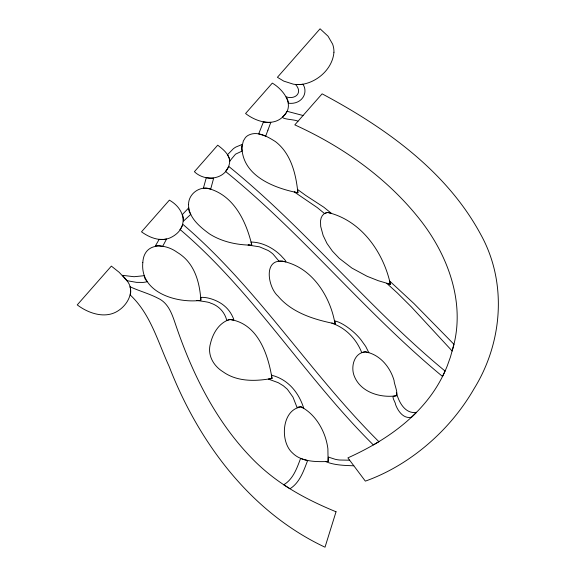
<?xml version="1.0" encoding="UTF-8"?>
<svg xmlns="http://www.w3.org/2000/svg" width="576" height="576" viewBox="0 0 576 576"><rect width="100%" height="100%" fill="white"/><g stroke="black" fill="none" stroke-linecap="round" stroke-linejoin="round"><path stroke-width="0.86" d="M206.316 177.61L203.357 188.309A18.252 16.502 4.4 0 1 207.043 188.302L210.665 189.194L213.653 178.2A18.821 17.014 4.4 0 1 206.33 177.581M159.17 239.357C152.705 238.601 146.729 235.591 141.502 231.833L169.366 200.146C185.904 209.477 188.921 228.845 170.51 237.686A19.346 17.496 4.4 0 1 163.894 239.407L159.17 239.357L155.34 246.002A15.66 14.162 4.4 0 1 159.012 245.606L162.641 246.42L166.565 238.997A20.686 18.698 4.4 0 1 159.228 239.35M326.081 461.592L328.104 461.52L328.356 457.078L335.326 459.324A32.753 29.606 4.4 0 0 339.768 460.022L349.639 460.202M325.771 461.606C334.066 465.199 344.455 465.473 353.83 465.782M249.228 245.102C252.043 245.887 251.942 244.246 251.078 242.078C261.886 242.057 273.233 247.896 281.102 255.737C282.002 257.026 289.066 263.405 284.299 261.576C262.735 257.249 267.818 287.208 277.985 296.107C292.219 312.998 314.539 319.716 335.448 323.849C335.254 322.942 335.045 322.034 334.822 321.134M248.99 245.095L248.062 245.059L259.416 246.802L268.099 250.481A31.558 28.534 4.4 0 1 273.089 254.146L279.029 261.202A15.667 14.162 4.4 0 1 282.715 261.223M288.454 103.19C293.782 104.004 299.729 102.182 302.839 97.589A14.414 13.032 4.4 0 0 304.956 91.044L304.862 89.302A13.666 12.355 4.4 0 0 302.911 84.226A28.31 25.596 4.4 0 1 295.517 84.449M334.987 323.755C331.459 302.22 318.586 277.848 297.763 266.695A52.862 47.794 4.4 0 0 282.715 261.216M334.519 323.669L333.598 323.489M122.364 275.314L134.064 276.725L144.137 275.702L145.102 278.935L147.218 281.7A25.841 23.357 4.4 0 1 143.035 282.42L136.454 282.355L126.9 280.67M333.144 323.395L332.46 323.258M295.394 192.204L297.886 192.78L297.526 189.439L305.604 195.343L323.748 207.166L331.51 213.437L327.953 212.479L326.563 212.71L324.202 213.739L322.394 215.482L321.156 217.879L320.515 220.882L320.688 226.418L323.136 235.462L326.995 243.475L332.41 251.129L339.242 258.329L351.9 268.07L367.056 276.271L378.331 280.728L390.398 284.27L389.592 280.987L413.957 303.552L453.946 344.304L450.439 357.012L447.25 365.926A156.938 141.883 4.4 0 1 434.268 390.629C413.539 421.603 381.37 442.771 347.897 457.877L365.35 481.133C394.142 470.83 420.041 453.262 441.461 431.554A240.912 217.807 4.4 0 0 474.077 388.706C502.546 342.727 507.456 282.758 480.888 234.749C446.537 170.784 384.775 127.296 322.114 93.838L294.811 124.877C342.835 146.693 387.259 178.085 420.055 219.73C447.991 255.247 465.638 302.724 453.053 347.746L452.196 351.05L411.372 306.907L397.159 292.788L386.748 283.327L387.202 283.45M294.941 192.096L294.271 191.93L317.34 207.648L324.518 213.545A7.826 7.078 4.4 0 1 327.953 212.494C361.267 220.529 383.429 252.166 390.398 284.27L387.425 283.507M297.929 121.334C296.244 119.318 277.985 119.47 283.723 115.934C295.337 104.76 282.946 89.338 272.304 83.117L245.57 113.508C255.982 121.694 273.614 127.325 283.81 115.826A25.834 23.357 4.4 0 0 287.014 111.283L303.055 115.502M331.776 323.122L334.894 324.338A46.742 42.257 4.4 0 1 343.138 328.86C349.769 333.396 355.19 339.602 358.985 346.666A61.236 55.361 4.4 0 1 361.757 352.699A12.326 11.146 4.4 0 1 365.306 351.871C379.814 354.319 390.247 367.085 394.121 380.671C393.739 383.263 400.025 396.612 394.754 395.964C390.298 395.64 395.726 402.336 395.604 404.611C398.002 411.127 403.495 419.09 411.502 417.24L416.563 412.315C405.137 414.396 398.542 401.76 396.389 392.422C396.49 393.538 396.562 394.646 396.598 395.762C380.268 398.218 360.202 392.263 354.031 375.466C350.705 366.415 354.197 352.807 365.306 351.864A29.988 27.108 4.4 0 1 368.878 352.721L365.717 346.442L360.828 339.61A71.719 64.843 4.4 0 0 354.427 332.813C348.948 327.859 341.064 322.2 334.771 320.926M228.665 166.363C305.986 228.924 368.266 307.793 445.082 371.045L442.526 376.438C365.537 313.006 302.962 234.094 225.446 171.382A26.582 24.034 4.4 0 0 228.708 166.378M180.065 229.514C253.966 292.399 304.726 376.906 373.363 444.931L378.893 441.67C309.535 372.802 257.45 287.928 182.786 224.273A23.105 20.887 4.4 0 1 180.043 229.5M126.886 280.649L119.167 272.304L111.362 266.105L77.242 304.898C88.826 313.697 106.344 319.522 119.246 310.032C128.282 303.718 135.151 290.39 126.886 280.649A44.662 40.378 4.4 0 0 122.342 275.335M295.517 84.442C303.07 92.599 295.474 99.922 286.121 96.854A20.088 18.166 4.4 0 1 288.511 103.183M190.253 213.43L190.778 214.366L183.434 221.134A17.165 15.523 4.4 0 0 182.362 214.56L188.611 208.001A29.599 26.762 4.4 0 0 189.158 211.327L190.145 213.242M271.49 375.552L271.411 375.142L275.083 376.25A39.377 35.597 4.4 0 1 284.551 380.981C294.041 387.374 300.413 397.541 303.768 408.334C302.998 407.858 302.198 407.412 301.392 406.994C281.866 408.982 279.475 441.468 292.486 452.952A24.17 21.852 4.4 0 0 298.577 457.409C307.685 461.923 318.182 461.815 328.104 461.52L327.888 448.726A73.663 66.6 4.4 0 0 324.979 436.37C320.652 424.066 312.473 412.517 300.586 406.591A10.937 9.893 4.4 0 0 297.058 407.527L292.975 397.116L287.366 389.268L283.327 385.769L278.258 382.687L268.358 379.066L272.023 378.446L271.526 375.761M200.664 297.396C207.302 296.878 216.043 299.923 222.113 304.114A32.911 29.758 4.4 0 1 231.689 314.813C236.304 323.964 232.56 318.024 227.952 320.083C218.47 323.863 212.818 333.691 210.542 343.231C207.065 354.6 213.185 365.652 222.84 371.664A41.263 37.31 4.4 0 0 233.057 377.086C245.527 381.629 259.178 380.743 272.023 378.446C268.128 354.442 257.976 323.777 230.242 319.529A12.924 11.686 4.4 0 0 226.771 320.551C224.914 312.271 218.477 305.467 210.348 303.048C209.837 301.795 190.649 299.988 198.785 300.492C201.11 301.01 201.053 299.412 200.686 297.605M188.561 204.365C188.222 217.318 199.973 226.987 209.57 233.964C222.106 241.906 237.125 245.045 251.82 245.153C246.521 222.595 234.979 197.503 211.464 189.439C201.118 184.774 188.554 193.111 188.561 204.365M142.812 262.548C139.867 292.752 176.969 303.509 200.902 300.355C199.93 286.243 196.711 271.404 187.121 260.51A42.574 38.491 4.4 0 0 177.178 252.31C164.045 242.741 143.892 242.705 142.812 262.548M229.752 161.41C228.132 179.208 206.057 182.938 194.393 171.698L217.706 145.188C222.113 148.543 226.85 152.258 228.989 157.55A13.471 12.182 4.4 0 1 229.752 161.057L235.526 154.166L242.035 151.114L241.776 148.248A37.447 33.854 4.4 0 1 242.287 144.41L235.973 146.995A20.916 18.907 4.4 0 0 233.294 148.795L227.527 154.706L229.19 158.119L229.752 161.41M241.891 147.017C242.345 175.86 273.938 188.071 297.886 192.78C296.014 174.175 291.11 153.605 275.501 141.638C267.818 136.786 257.414 130.493 248.335 135.266A11.376 10.282 4.4 0 0 245.398 137.614L243.353 140.933L241.891 147.017M333.936 52.25C332.633 68.242 318.262 81.518 302.861 84.233A28.296 25.582 4.4 0 1 293.342 84.175L283.73 81.101L277.423 77.292L320.069 28.8L328.054 36.209L332.611 44.1A26.654 24.098 4.4 0 1 333.936 52.25M336.038 511.769L325.015 547.2C250.171 511.978 198.324 441.864 169.042 366.214C157.853 341.842 150.458 313.805 130.241 295.013A18.007 16.279 4.4 0 0 130.169 287.266L129.996 286.726C139.111 290.995 148.954 293.53 157.882 298.188C169.445 303.35 172.721 316.397 176.522 327.233C193.558 376.798 217.858 424.843 255.528 461.988A195.84 177.055 4.4 0 0 272.779 476.906C291.974 491.63 313.726 502.625 336.038 511.769M267.926 130.147L265.68 136.166A45.094 40.766 4.4 0 0 258.66 133.992L263.448 121.889A23.854 21.571 4.4 0 0 270.828 122.342L267.926 130.147M300.622 458.366C296.942 468.101 293.227 479.189 283.745 484.762L289.966 488.772C299.858 482.616 303.646 470.786 307.656 460.476A33.768 30.528 4.4 0 1 300.607 458.395"/></g></svg>
